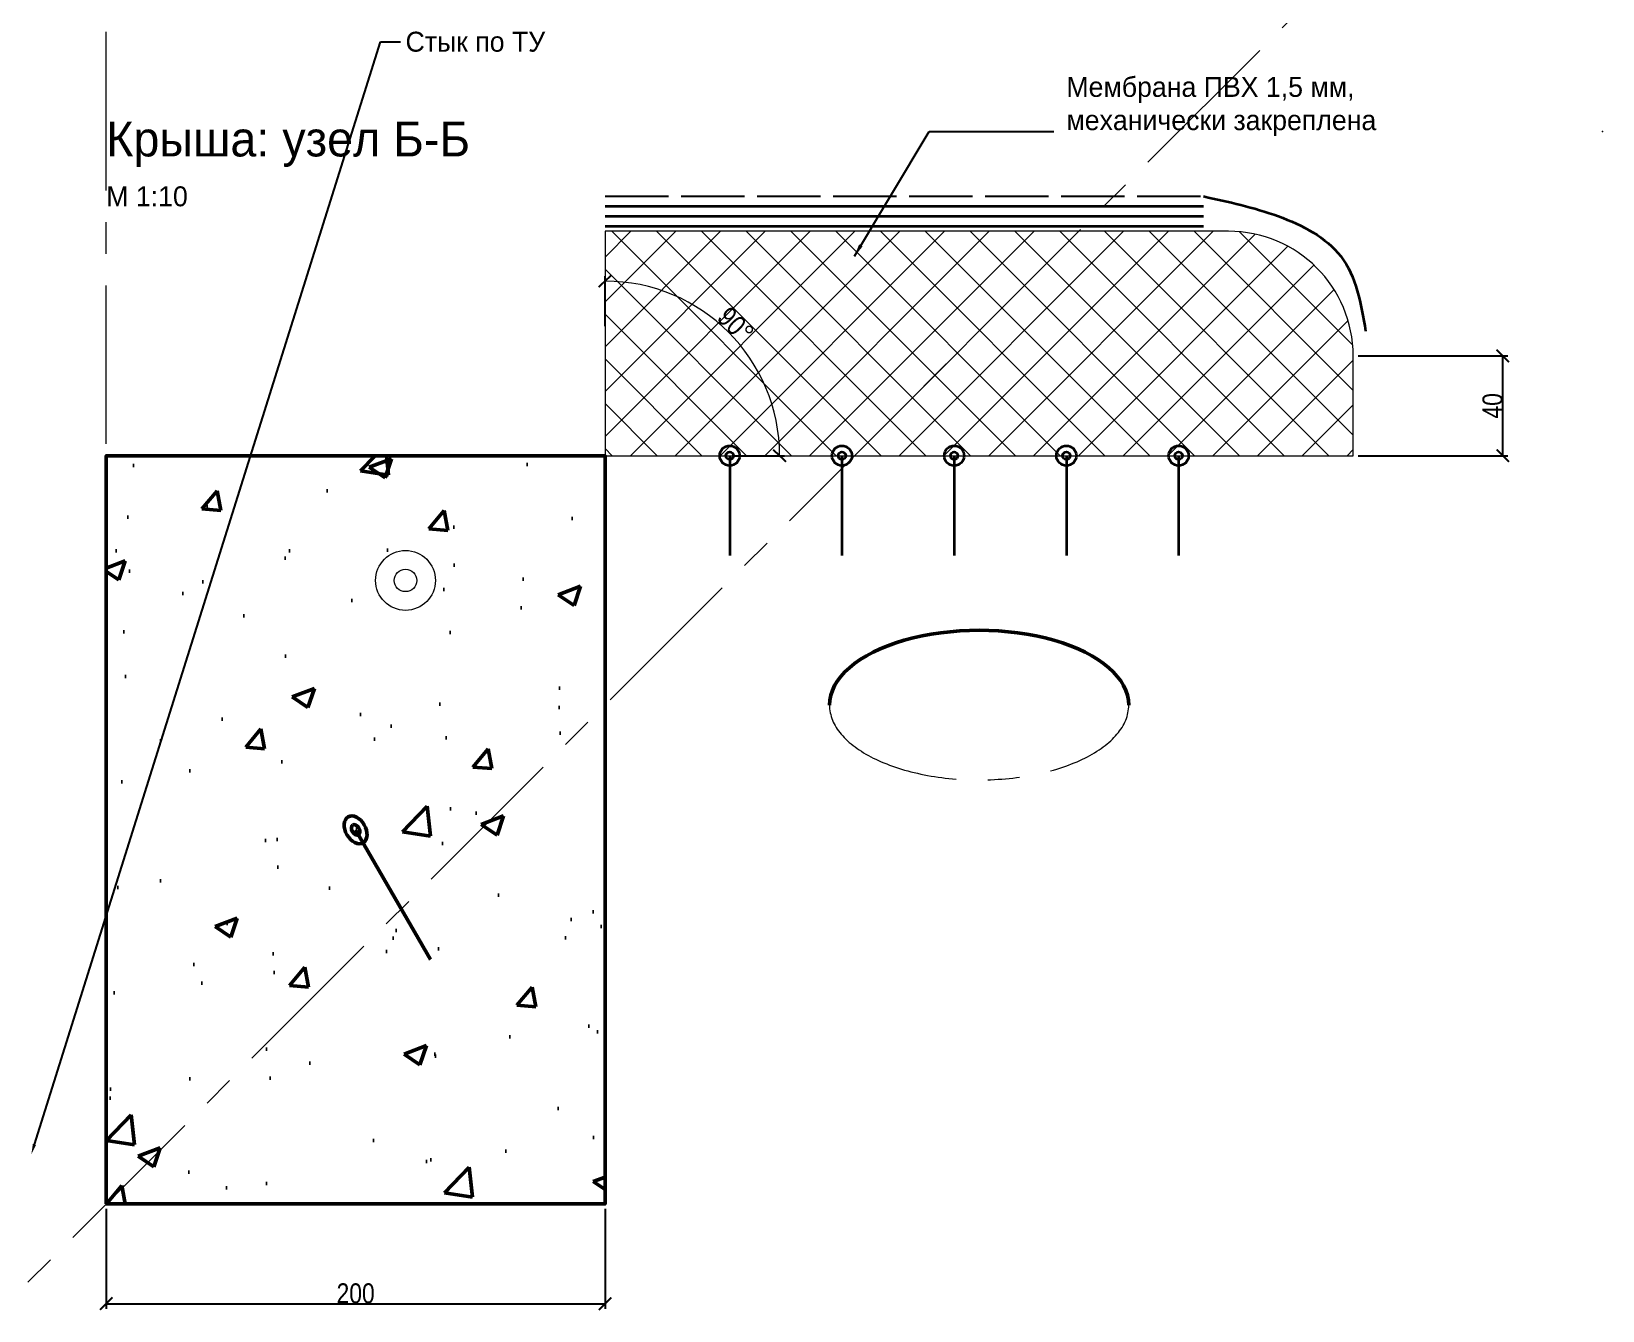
# Model space of a CAD drawing. Header units: millimetres. Extents: x -30 to 600, y -43 to 470.
import ezdxf
from ezdxf import colors
from ezdxf.entities.mleader import LeaderData, LeaderLine
from ezdxf.math import Vec2, Vec3

# ---------------------------------------------------------------- set-up
doc = ezdxf.new("R2010")
doc.units = ezdxf.units.MM
doc.header["$LTSCALE"] = 20
doc.linetypes.add('CENTER', pattern=[5.08, 3.175, -0.635, 0.635, -0.635])
doc.linetypes.add('DASHED', pattern=[1.524, 1.27, -0.254])
for name, color, linetype, lineweight in [('Выноски', 6, 'Continuous', 18), ('Кровля', 4, 'Continuous', 35), ('Мембрана', 3, 'DASHED', 25), ('Оси', 1, 'CENTER', 18), ('Размеры', 3, 'Continuous', 18), ('Стены', 7, 'Continuous', 50), ('Утеплитель', 2, 'Continuous', 13)]:
    doc.layers.add(name, color=color, linetype=linetype, lineweight=lineweight)
doc.styles.add('OpenSansCondensed-Light', font='OpenSansCondensed-Light.ttf')
doc.dimstyles.new('EZDXF', dxfattribs={"dimtxt": 0.25, "dimasz": 0.175, "dimexe": 0.375, "dimexo": 0.125, "dimgap": 0.1, "dimtad": 1, "dimlfac": 100, "dimzin": 12, "dimdsep": 46, "dimtxsty": 'OpenSansCondensed-Light', "dimblk": 'ARCHTICK', "dimcen": 2.5, "dimazin": 3, "dimtfac": 0.5, "dimtmove": 2, "dimatfit": 3})

# ---------------------------------------------------------------- blocks, each defined once
blk = doc.blocks.new('Шайба')
for radius in [4, 1.5]:
    blk.add_circle((0, 0), radius)
blk = doc.blocks.new('Анкер')
blk.add_line((0, 0), (0, -40))
blk.add_blockref('Шайба', (0, 0))
blk = doc.blocks.new('_ARCHTICK')
at = {"color": 0, "linetype": 'BYBLOCK', "const_width": 0.15}
blk.add_lwpolyline([(-0.5, -0.5), (0.5, 0.5)], dxfattribs=at)

msp = doc.modelspace()

# ---------------------------------------------------------------- hatches: boundary and pattern name
at = {"layer": 'Стены'}
h = msp.add_hatch(dxfattribs=at)
h.set_pattern_fill('AR-CONC', scale=0.5)
h.paths.add_polyline_path([(0, 0), (200, 0), (200, 300), (0, 300)])
at = {"layer": 'Утеплитель'}
h = msp.add_hatch(dxfattribs=at)
h.set_pattern_fill('ANSI37', scale=4)
edge = h.paths.add_edge_path()
edge.add_line((200, 300), (500, 300))
edge.add_line((500, 300), (500, 340))
edge.add_arc((450, 340), 50, 0, 90)
edge.add_line((450, 390), (200, 390))
edge.add_line((200, 390), (200, 300))

# ---------------------------------------------------------------- linework, layer by layer
at = {"layer": 'Выноски'}
msp.add_point((600, 430), dxfattribs=at)
at = {"layer": 'Кровля'}
for points in [[(200, 400), (440, 400)], [(200, 396), (440, 396)], [(200, 392), (440, 392)]]:
    msp.add_lwpolyline(points, dxfattribs=at)
msp.add_spline([(440, 404), (470, 396), (495, 380), (505, 350)], degree=3, dxfattribs=at)
at = {"layer": 'Мембрана'}
msp.add_line((200, 404), (440, 404), dxfattribs=at)
at = {"layer": 'Оси'}
msp.add_xline((0, 0), (0.707107, 0.707107), dxfattribs=at)
msp.add_ray((0, 0), (0, 1), dxfattribs=at)
msp.add_ellipse((350, 200), major_axis=(60, 0), ratio=0.5, start_param=3.141593, end_param=6.283185, dxfattribs=at)
at = {"layer": 'Стены'}
msp.add_lwpolyline([(0, 0), (200, 0), (200, 300), (0, 300)], close=True, dxfattribs=at)
msp.add_ellipse((350, 200), major_axis=(60, 0), ratio=0.5, start_param=0, end_param=3.141593, dxfattribs=at)
at = {"layer": 'Утеплитель'}
msp.add_lwpolyline([(200, 300), (500, 300), (500, 340, 0.4142), (450, 390), (200, 390)], format="xyb", close=True, dxfattribs=at)

# ---------------------------------------------------------------- block references
at = {"layer": 'Выноски', "color": 1, "xscale": 3, "yscale": 3}
msp.add_blockref('Шайба', (120, 250), dxfattribs=at)
at = {"layer": 'Кровля', "row_count": 1, "column_count": 5, "row_spacing": 0, "column_spacing": 45}
msp.add_blockref('Анкер', (250, 300), dxfattribs=at)
at = {"layer": 'Стены', "xscale": -1, "yscale": 1.5, "rotation": 30}
msp.add_blockref('Анкер', (100, 150), dxfattribs=at)

# ---------------------------------------------------------------- texts
at = {"layer": 'Выноски'}
for s, height, p in [('Крыша: узел Б-Б', 14, (0, 420)), ('М 1:10', 8, (0, 400))]:
    msp.add_text(s, height=height, dxfattribs=at).set_placement(p)
at = {"layer": 'Выноски', "insert": (385, 440), "char_height": 8, "width": 150, "attachment_point": 4}
msp.add_mtext('Мембрана ПВХ 1,5 мм,\\Pмеханически закреплена', dxfattribs=at)

# ---------------------------------------------------------------- dimensions: what is measured, and where the dimension line sits
at = {"layer": 'Размеры'}
msp.add_angular_dim_3p(base=(249.5, 349.5), center=(200, 300), p1=(250, 300), p2=(200, 350), dimstyle='EZDXF', override={"dimtxt": 8, "dimasz": 5, "dimexe": 2, "dimexo": 2, "dimdec": 0, "dimlfac": 1}, dxfattribs=at).render()
msp.add_linear_dim(base=(560, 300), p1=(500, 300), p2=(500, 340), angle=90, dimstyle='EZDXF', override={"dimtxt": 8, "dimasz": 5, "dimexe": 2, "dimexo": 2, "dimdec": 0, "dimlfac": 1}, dxfattribs=at).render()
msp.add_linear_dim(base=(0, -40), p1=(0, 0), p2=(200, 0), dimstyle='EZDXF', override={"dimtxt": 8, "dimasz": 5, "dimexe": 2, "dimexo": 2, "dimdec": 0, "dimlfac": 1}, dxfattribs=at).render()

# ---------------------------------------------------------------- leaders
ml = msp.add_multileader_mtext('Standard')
ml.set_content('Стык по ТУ')
ml.set_leader_properties(linetype='ByLayer')
ml.build(insert=Vec2(0, 0))
ctx = ml.context
ctx.base_point, ctx.char_height = Vec3(118, 466), 8
notes = []
notes.append((ctx, [(0, (1, 1, 0), (110, 466), (1, 0), 8, [(0, [(-30, 20)], 0, [])])]))
ctx.mtext.insert = Vec3(120, 470)
at = {"layer": 'Выноски'}
msp.add_leader([(300, 380), (330, 430), (380, 430)], dimstyle='EZDXF', override={"dimtxt": 8, "dimasz": 5, "dimexe": 2, "dimexo": 2, "dimdec": 0, "dimlfac": 1}, dxfattribs=at)
for ctx, leaders in notes:
    for number, flags, end, landing, length, lines in leaders:
        leader = LeaderData()
        leader.index, (leader.has_last_leader_line, leader.has_dogleg_vector, leader.attachment_direction) = number, flags
        leader.last_leader_point, leader.dogleg_vector, leader.dogleg_length = Vec3(end), Vec3(landing), length
        for number, points, colour, breaks in lines:
            line = LeaderLine()
            line.index, line.vertices, line.color, line.breaks = number, Vec3.list(points), colors.encode_raw_color(colour), breaks
            leader.lines.append(line)
        ctx.leaders.append(leader)

doc.saveas('drawing.dxf')
